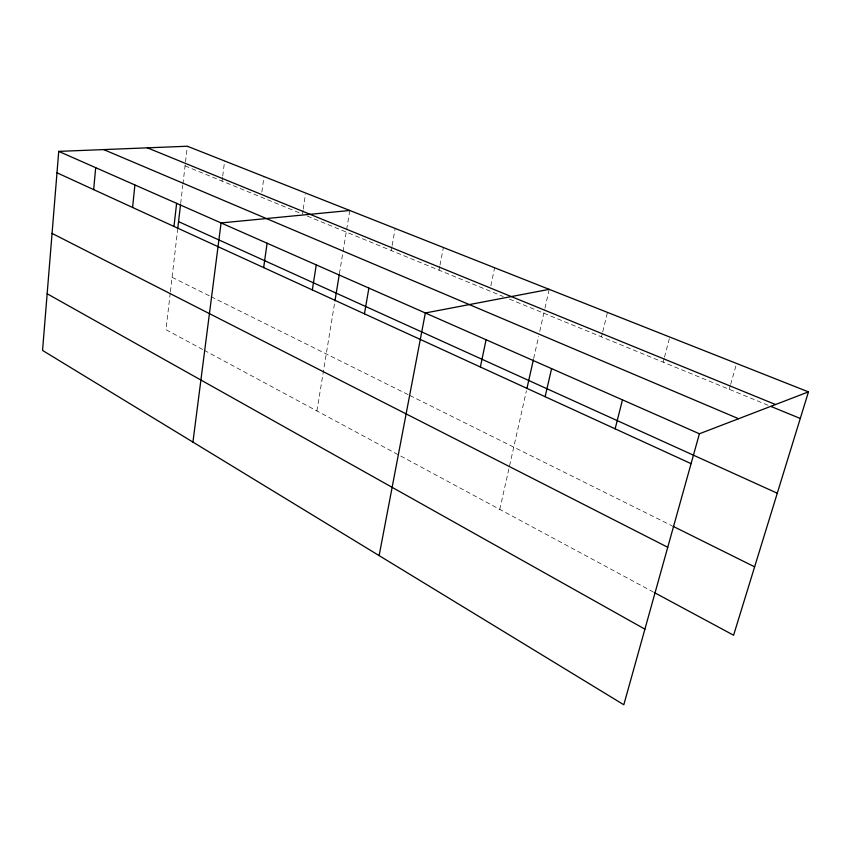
<?xml version="1.0" encoding="UTF-8"?>
<svg xmlns="http://www.w3.org/2000/svg" width="851" height="851" viewBox="0 0 851 851"><rect width="100%" height="100%" fill="white"/><g stroke="black" fill="none" stroke-linecap="round" stroke-linejoin="round"><path stroke-width="0.64" stroke-dasharray="4.25 3.19" d="M170.253 293.031L165.977 329.709L203.07 349.676M170.402 291.723L177.657 229.398M180.678 203.485L182.795 185.327M182.944 184.039L187.348 146.234M222.068 181.082L222.547 177.316M222.707 176.051L224.632 160.977M261.863 191.986L264.001 176.551M302.477 214.09L303.03 210.378M303.222 209.133L305.466 194.262M316.912 410.948L334.741 302.201M339.421 273.66L342.825 252.864M343.049 251.556L349.782 210.474M391.269 250.545L391.96 246.652M392.183 245.343L395.183 228.44M439.031 270.161L439.754 266.384M439.999 265.118L443.382 247.503M490.857 285.84L494.612 267.767M499.782 509.377L526.429 390.726M533.673 358.484L538.609 336.485M539.768 331.305L544.683 309.424M544.97 308.168L549.193 289.351M601.508 336.868L602.444 333.007M602.763 331.72L607.454 312.391M663.174 362.186L664.163 358.42M664.493 357.165L669.78 337.039M729.264 389.322L730.307 385.631M730.658 384.397L736.604 363.473M185.061 165.881L301.254 213.59M307.339 216.09L503.303 296.552M509.441 299.073L768.442 405.406M172.083 277.309L209.931 296.116M211.091 296.701L408.693 394.907M409.863 395.492L671.822 525.695M204.219 350.293L653.047 591.87"/><path stroke-width="1.28" d="M808.45 391.885L187.348 146.234L58.73 151.382L42.55 350.431L623.815 704.766L699.405 433.776L808.45 391.885L733.594 635.218L654.196 592.487M93.663 189.613L95.684 167.668M132.586 207.463L134.905 184.954M173.966 226.44L176.625 203.346M177.806 228.111L180.529 204.783M192.932 442.105L221.079 222.941L349.782 210.474M263.65 267.586L267.108 243.226M312.338 289.925L316.264 264.895M334.954 300.914L339.209 274.958M364.441 313.817L368.887 288.095M379.131 555.607L425.34 312.977L549.193 289.351M480.368 366.994L486.081 339.751M527.003 388.162L533.375 359.771M545.119 396.704L551.586 368.621M615.135 428.819L622.475 399.864M147.351 147.829L775.527 404.533M770.889 406.416L800.27 418.479M103.694 149.585L738.594 418.724M58.73 151.382L699.405 433.776M178.561 221.632L777.282 493.218M56.985 172.785L691.076 463.657M672.992 526.269L754.635 566.84M52.06 233.397L667.748 547.278M47.156 293.765L644.909 629.155"/></g></svg>
